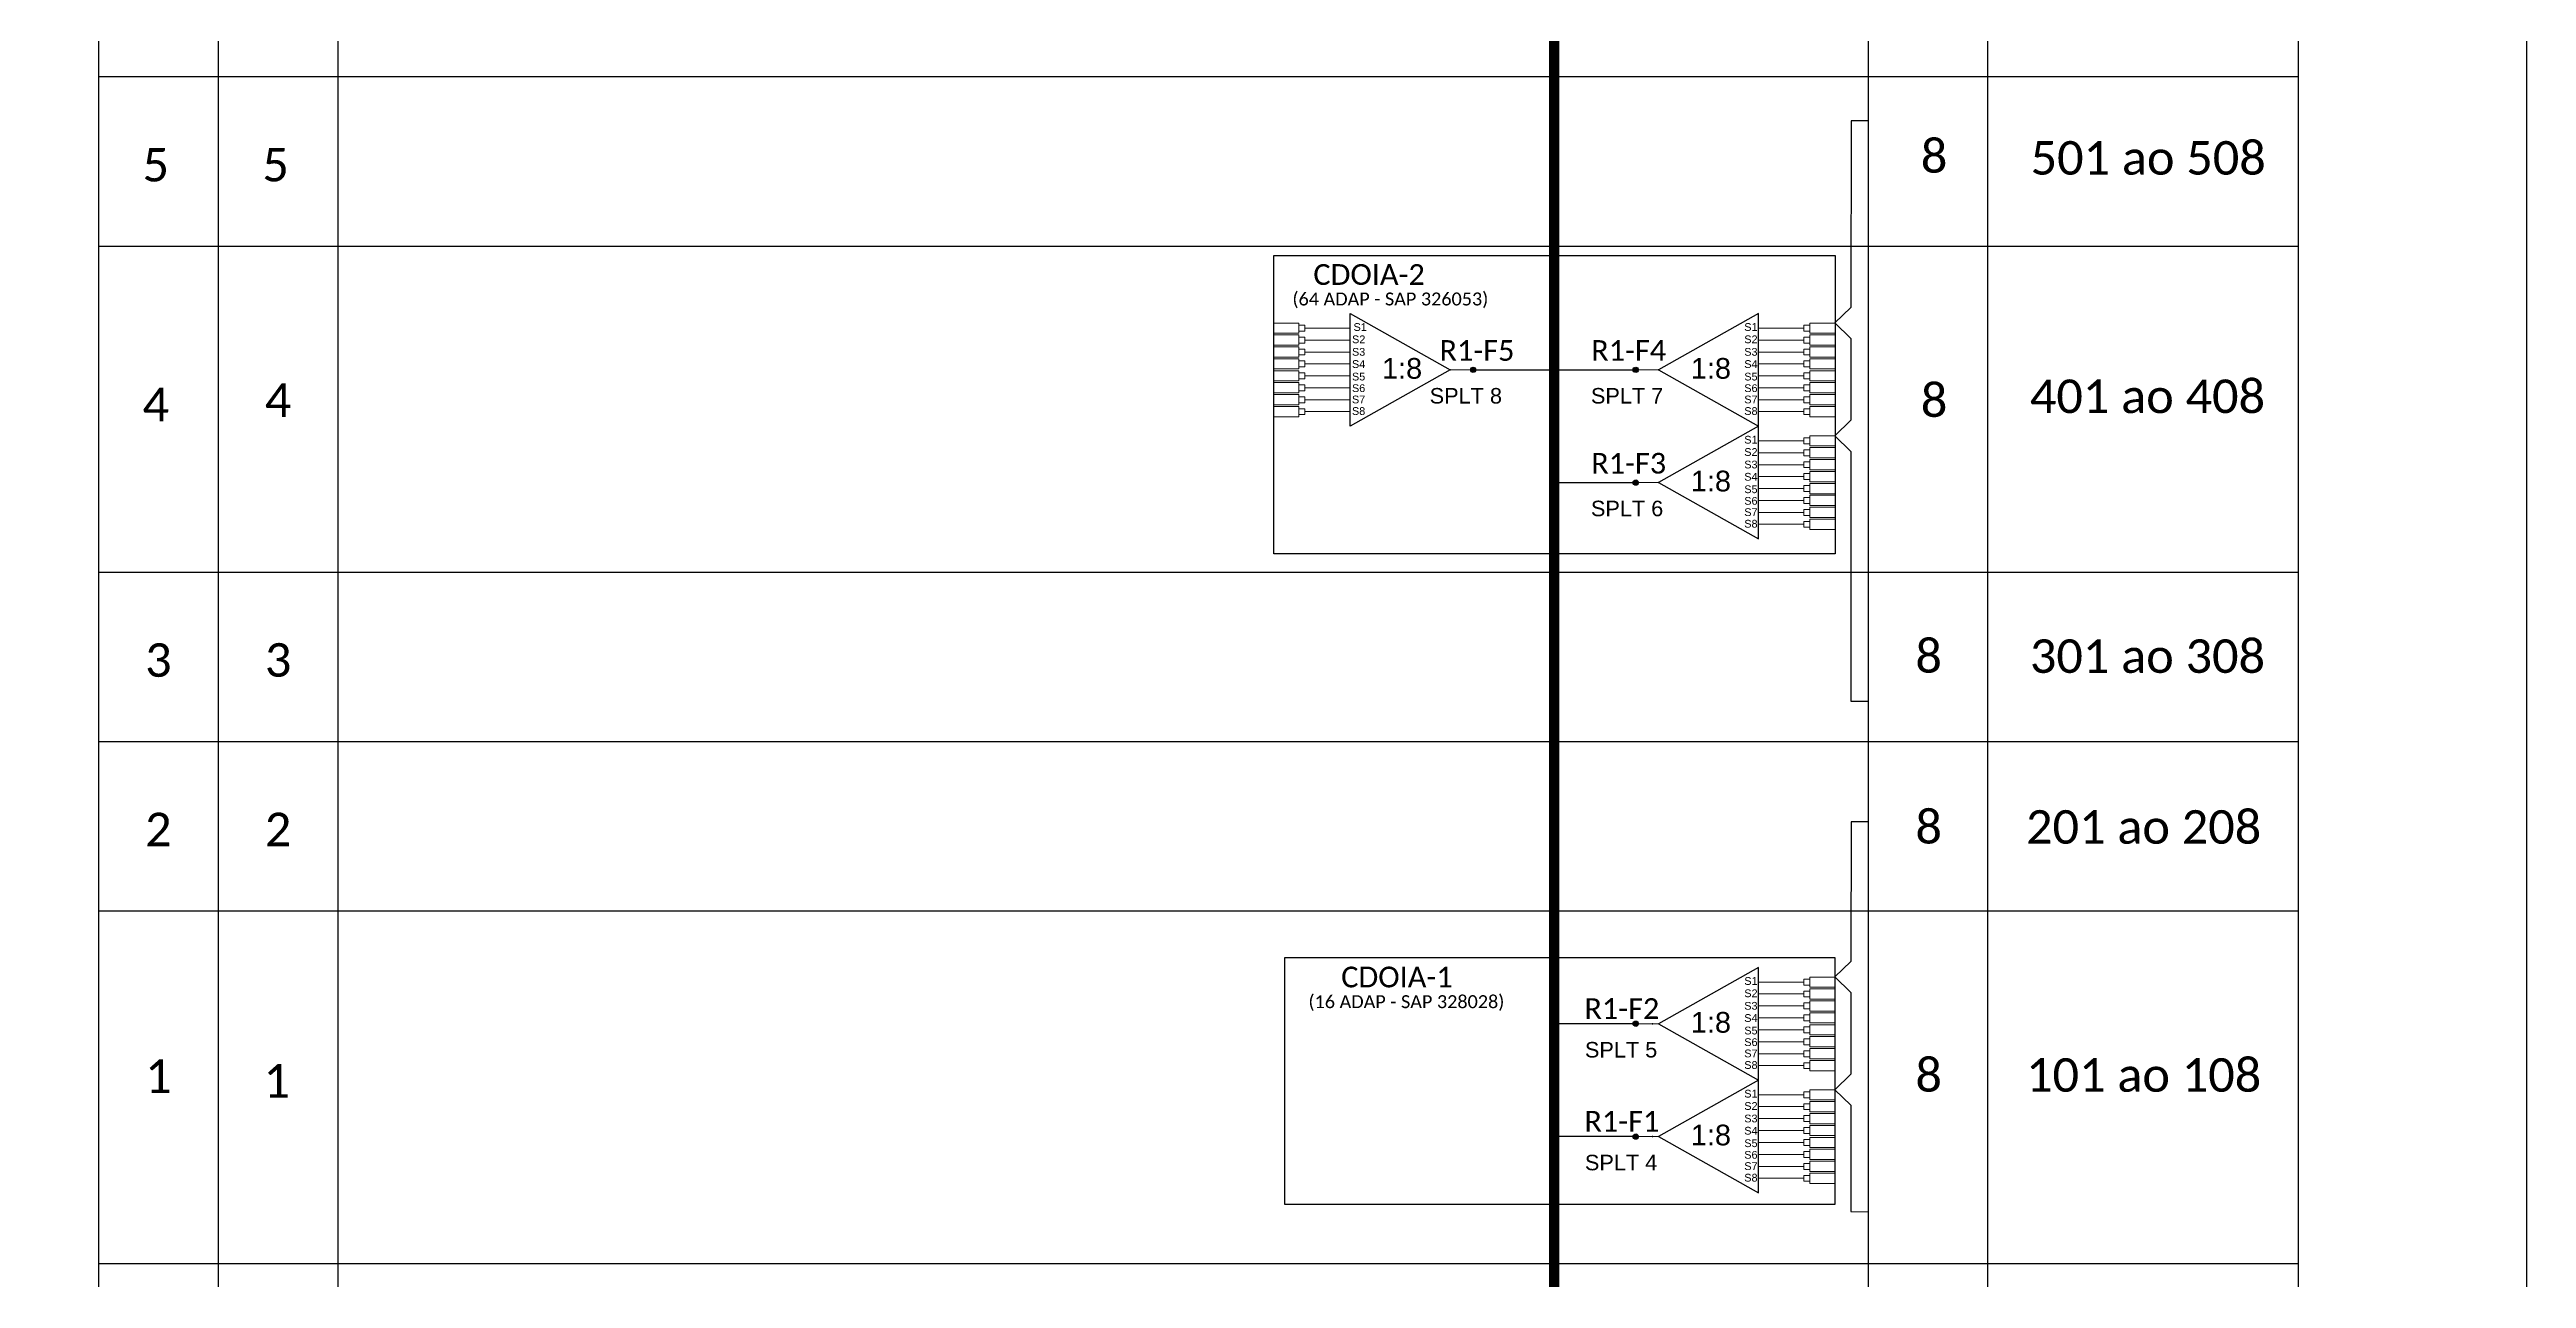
# Model space of a CAD drawing. Extents: x -4 to 1788, y 1 to 595.
# Drawn here: x 1549.1 to 1788.5, y 306.8 to 425.6 of the extents above; entities that cross this region are included whole.
import ezdxf
from ezdxf.enums import TextEntityAlignment as Align

# ---------------------------------------------------------------- set-up
doc = ezdxf.new("R2010")
doc.units = 0
doc.styles.add('ARIAL', font='arial.ttf')
doc.styles.add('WMF-Calibri0', font='calibri.ttf')

# ---------------------------------------------------------------- blocks, each defined once
blk = doc.blocks.new('SPLT_1-8_SC-APC')
at = {"color": 1}
blk.add_lwpolyline([(-7.37, -2.1), (-17.04, -7.55), (-7.37, -13), (-7.37, -2.1)], dxfattribs=at)
at = {"color": 3, "lineweight": 0}
for points in [[(-2.99, -3.51), (-7.37, -3.51)], [(-7.37, -4.66), (-2.99, -4.66)], [(-2.41, -3.02), (-2.41, -4)], [(-2.41, -3.02), (0, -3.02)], [(-2.41, -4), (0, -4)], [(-2.41, -4.17), (-2.41, -5.16)], [(-2.41, -4.17), (0, -4.17)], [(-7.37, -5.82), (-2.99, -5.82)], [(-7.37, -6.97), (-2.99, -6.97)], [(-2.41, -5.16), (0, -5.16)], [(-2.41, -5.32), (-2.41, -6.31)], [(-2.41, -5.32), (0, -5.32)], [(-2.41, -6.31), (0, -6.31)], [(-2.41, -6.48), (-2.41, -7.46)], [(-2.41, -6.48), (0, -6.48)], [(-7.37, -8.12), (-2.99, -8.12)], [(-7.37, -9.28), (-2.99, -9.28)], [(-2.41, -7.46), (0, -7.46)], [(-2.41, -7.63), (-2.41, -8.62)], [(-2.41, -7.63), (0, -7.63)], [(-2.41, -8.62), (0, -8.62)], [(-2.41, -8.78), (-2.41, -9.77)], [(-2.41, -8.78), (0, -8.78)], [(-7.37, -10.43), (-2.99, -10.43)], [(-7.37, -11.58), (-2.99, -11.58)], [(-2.41, -9.77), (0, -9.77)], [(-2.41, -9.94), (-2.41, -10.92)], [(-2.41, -9.94), (0, -9.94)], [(-2.41, -10.92), (0, -10.92)], [(-2.41, -11.09), (-2.41, -12.08)], [(-2.41, -11.09), (0, -11.09)], [(-2.41, -12.08), (0, -12.08)]]:
    blk.add_lwpolyline(points, dxfattribs=at)
for points in [[(-2.99, -3.22), (-2.41, -3.22), (-2.41, -3.8), (-2.99, -3.8)], [(-2.99, -4.38), (-2.41, -4.38), (-2.41, -4.95), (-2.99, -4.95)], [(-2.99, -5.53), (-2.41, -5.53), (-2.41, -6.1), (-2.99, -6.1)], [(-2.99, -6.68), (-2.41, -6.68), (-2.41, -7.26), (-2.99, -7.26)], [(-2.99, -7.84), (-2.41, -7.84), (-2.41, -8.41), (-2.99, -8.41)], [(-2.99, -8.99), (-2.41, -8.99), (-2.41, -9.56), (-2.99, -9.56)], [(-2.99, -10.14), (-2.41, -10.14), (-2.41, -10.72), (-2.99, -10.72)], [(-2.99, -11.3), (-2.41, -11.3), (-2.41, -11.87), (-2.99, -11.87)]]:
    blk.add_lwpolyline(points, close=True, dxfattribs=at)
at = {"color": 1, "lineweight": 0}
blk.add_lwpolyline([(-17.04, -7.55), (-19.26, -7.55)], dxfattribs=at)
at = {"color": 1, "style": 'ARIAL'}
for s, height, p in [('S1', 0.75, (-8.74, -3.78)), ('S2', 0.75, (-8.74, -4.97)), ('1:8', 2, (-13.91, -8.4)), ('S3', 0.75, (-8.74, -6.18)), ('S4', 0.75, (-8.74, -7.36)), ('S5', 0.75, (-8.74, -8.57)), ('S6', 0.75, (-8.74, -9.69)), ('S7', 0.75, (-8.74, -10.78)), ('S8', 0.75, (-8.74, -11.9))]:
    blk.add_text(s, height=height, dxfattribs=at).set_placement(p)
blk = doc.blocks.new('SPLITTER_')
blk.add_point((0, 0))
at = {"style": 'ARIAL', "flags": 4}
blk.add_attdef('SPLT', (0, -3.26), '', height=1.5, dxfattribs=at)
blk = doc.blocks.new('SPLT_1-8_SC-APC_ESQ')
at = {"color": 1}
blk.add_lwpolyline([(7.37, -2.1), (17.04, -7.55), (7.37, -13), (7.37, -2.1)], dxfattribs=at)
at = {"color": 3, "lineweight": 0}
for points in [[(2.41, -3.02), (0, -3.02)], [(2.41, -4), (0, -4)], [(2.41, -4.17), (0, -4.17)], [(2.41, -3.02), (2.41, -4)], [(2.41, -4.17), (2.41, -5.16)], [(2.99, -3.51), (7.37, -3.51)], [(7.37, -4.66), (2.99, -4.66)], [(2.41, -5.16), (0, -5.16)], [(2.41, -5.32), (0, -5.32)], [(2.41, -6.31), (0, -6.31)], [(2.41, -6.48), (0, -6.48)], [(2.41, -5.32), (2.41, -6.31)], [(2.41, -6.48), (2.41, -7.46)], [(7.37, -5.82), (2.99, -5.82)], [(7.37, -6.97), (2.99, -6.97)], [(2.41, -7.46), (0, -7.46)], [(2.41, -7.63), (0, -7.63)], [(2.41, -8.62), (0, -8.62)], [(2.41, -8.78), (0, -8.78)], [(2.41, -7.63), (2.41, -8.62)], [(2.41, -8.78), (2.41, -9.77)], [(7.37, -8.12), (2.99, -8.12)], [(7.37, -9.28), (2.99, -9.28)], [(2.41, -9.77), (0, -9.77)], [(2.41, -9.94), (0, -9.94)], [(2.41, -10.92), (0, -10.92)], [(2.41, -11.09), (0, -11.09)], [(2.41, -9.94), (2.41, -10.92)], [(2.41, -11.09), (2.41, -12.08)], [(7.37, -10.43), (2.99, -10.43)], [(7.37, -11.58), (2.99, -11.58)], [(2.41, -12.08), (0, -12.08)]]:
    blk.add_lwpolyline(points, dxfattribs=at)
for points in [[(2.99, -3.22), (2.41, -3.22), (2.41, -3.8), (2.99, -3.8)], [(2.99, -4.38), (2.41, -4.38), (2.41, -4.95), (2.99, -4.95)], [(2.99, -5.53), (2.41, -5.53), (2.41, -6.1), (2.99, -6.1)], [(2.99, -6.68), (2.41, -6.68), (2.41, -7.26), (2.99, -7.26)], [(2.99, -7.84), (2.41, -7.84), (2.41, -8.41), (2.99, -8.41)], [(2.99, -8.99), (2.41, -8.99), (2.41, -9.56), (2.99, -9.56)], [(2.99, -10.14), (2.41, -10.14), (2.41, -10.72), (2.99, -10.72)], [(2.99, -11.3), (2.41, -11.3), (2.41, -11.87), (2.99, -11.87)]]:
    blk.add_lwpolyline(points, close=True, dxfattribs=at)
at = {"color": 1, "lineweight": 0}
blk.add_lwpolyline([(17.04, -7.55), (19.26, -7.55)], dxfattribs=at)
at = {"color": 1, "style": 'ARIAL'}
for s, height, p in [('S2', 0.75, (7.56, -4.97)), ('S1', 0.75, (7.7, -3.78)), ('S3', 0.75, (7.55, -6.18)), ('S4', 0.75, (7.55, -7.36)), ('1:8', 2, (10.45, -8.4)), ('S5', 0.75, (7.55, -8.57)), ('S6', 0.75, (7.55, -9.69)), ('S7', 0.75, (7.55, -10.78)), ('S8', 0.75, (7.55, -11.9))]:
    blk.add_text(s, height=height, dxfattribs=at).set_placement(p)

msp = doc.modelspace()

# ---------------------------------------------------------------- hatches: boundary and pattern name
h = msp.add_hatch(color=3)
h.dxf.hatch_style = 1
edge = h.paths.add_edge_path()
edge.add_arc((1686.67, 394.61), 0.256, 0, 360)
h = msp.add_hatch(color=3)
h.dxf.hatch_style = 1
edge = h.paths.add_edge_path()
edge.add_arc((1702.38, 394.61), 0.256, 0, 360)
h = msp.add_hatch(color=3)
h.dxf.hatch_style = 1
edge = h.paths.add_edge_path()
edge.add_arc((1702.38, 383.71), 0.256, 0, 360)
h = msp.add_hatch(color=3)
h.dxf.hatch_style = 1
edge = h.paths.add_edge_path()
edge.add_arc((1702.38, 331.41), 0.256, 0, 360)
h = msp.add_hatch(color=3)
h.dxf.hatch_style = 1
edge = h.paths.add_edge_path()
edge.add_arc((1702.38, 320.51), 0.256, 0, 360)

# ---------------------------------------------------------------- linework, layer by layer
at = {"color": 7}
msp.add_lwpolyline([(947.45, 595.26), (1788.45, 595.26), (1788.45, 1.26), (947.45, 1.26)], close=True, dxfattribs=at)
for points in [[(1553.83, 541.54), (1553.83, 261.88), (1766.42, 261.88), (1766.42, 541.54)], [(1576.98, 261.88), (1576.98, 541.54)], [(1724.83, 541.54), (1724.83, 261.88)], [(1565.4, 537.43), (1565.4, 261.88)], [(1736.4, 261.88), (1736.4, 533.32)], [(1553.83, 422.94), (1766.42, 422.94)], [(1553.83, 406.57), (1766.42, 406.57)], [(1553.83, 375.07), (1766.42, 375.07)], [(1553.83, 358.69), (1766.42, 358.69)], [(1553.83, 342.32), (1766.42, 342.32)], [(1553.83, 308.23), (1766.42, 308.23)]]:
    msp.add_lwpolyline(points)
at = {"color": 5, "const_width": 1}
msp.add_lwpolyline([(1694.51, 294.69), (1694.51, 523.31)], dxfattribs=at)
at = {"color": 3}
for points in [[(1724.84, 418.68), (1723.19, 418.68), (1723.18, 400.64), (1721.61, 399.14), (1723.18, 397.63), (1723.18, 389.75), (1721.61, 388.24), (1723.18, 386.73), (1723.18, 362.58), (1724.83, 362.58)], [(1724.84, 350.91), (1723.19, 350.91), (1723.18, 337.44), (1721.61, 335.94), (1723.18, 334.43), (1723.18, 326.55), (1721.61, 325.04), (1723.18, 323.53), (1723.18, 313.26), (1724.83, 313.25)]]:
    msp.add_lwpolyline(points, dxfattribs=at)
at = {"color": 1}
for points in [[(1667.41, 405.66), (1721.64, 405.66), (1721.64, 376.84), (1667.41, 376.84)], [(1668.48, 337.83), (1721.61, 337.83), (1721.61, 313.94), (1668.48, 313.94)]]:
    msp.add_lwpolyline(points, close=True, dxfattribs=at)
at = {"color": 5}
for points in [[(1686.67, 394.61), (1702.35, 394.61)], [(1694.51, 383.71), (1702.35, 383.71)], [(1702.35, 331.41), (1694.51, 331.41)], [(1702.35, 320.51), (1694.51, 320.51)]]:
    msp.add_lwpolyline(points, dxfattribs=at)
at = {"color": 3}
for centre in [(1686.67, 394.61), (1702.38, 394.61), (1702.38, 383.71), (1702.38, 331.41), (1702.38, 320.51)]:
    msp.add_circle(centre, 0.256, dxfattribs=at)

# ---------------------------------------------------------------- block references
msp.add_blockref('SPLT_1-8_SC-APC_ESQ', (1667.41, 402.15))
for p in [(1721.61, 402.15), (1721.61, 391.26), (1721.61, 338.95), (1721.61, 328.06)]:
    msp.add_blockref('SPLT_1-8_SC-APC', p, dxfattribs=at)
ref = msp.add_blockref('SPLITTER_', (1684.44, 394.61))
ref.add_attrib('SPLT', 'SPLT 8', (1682.47, 391.35), dxfattribs={"height": 1.5, "style": 'ARIAL'})
ref = msp.add_blockref('SPLITTER_', (1704.58, 394.61), dxfattribs=dict(xscale=-1))
ref.add_attrib('SPLT', 'SPLT 7', (1698.05, 391.35), dxfattribs={"height": 1.5, "style": 'ARIAL'})
ref = msp.add_blockref('SPLITTER_', (1704.58, 383.72), dxfattribs=dict(xscale=-1))
ref.add_attrib('SPLT', 'SPLT 6', (1698.05, 380.46), dxfattribs={"height": 1.5, "style": 'ARIAL'})
ref = msp.add_blockref('SPLITTER_', (1704, 331.41), dxfattribs=dict(xscale=-1))
ref.add_attrib('SPLT', 'SPLT 5', (1697.47, 328.15), dxfattribs={"height": 1.5, "style": 'ARIAL'})
ref = msp.add_blockref('SPLITTER_', (1704, 320.51), dxfattribs=dict(xscale=-1))
ref.add_attrib('SPLT', 'SPLT 4', (1697.47, 317.25), dxfattribs={"height": 1.5, "style": 'ARIAL'})

# ---------------------------------------------------------------- texts
at = {"color": 7, "style": 'WMF-Calibri0'}
for s, p in [('501 ao 508', (1740.54, 413.47)), ('401 ao 408', (1740.47, 390.43)), ('301 ao 308', (1740.47, 365.32)), ('201 ao 208', (1740.1, 348.81)), ('101 ao 108', (1740.1, 324.84))]:
    msp.add_text(s, height=3.24, dxfattribs=at).set_placement(p)
at = {"color": 1, "style": 'WMF-Calibri0'}
for s, p in [('CDOIA-2', (1671.23, 402.82)), ('CDOIA-1', (1673.92, 334.93))]:
    msp.add_text(s, height=2, dxfattribs=at).set_placement(p)
for s, p in [('(64 ADAP - SAP 326053)', (1678.67, 400.83)), ('(16 ADAP - SAP 328028)', (1680.22, 332.92))]:
    msp.add_text(s, height=1.25, dxfattribs=at).set_placement(p, align=Align.CENTER)
at = {"color": 5, "style": 'WMF-Calibri0'}
for s, p in [('R1-F5', (1683.42, 395.48)), ('R1-F4', (1698.08, 395.48)), ('R1-F3', (1698.08, 384.58)), ('R1-F2', (1697.42, 331.88)), ('R1-F1', (1697.42, 320.99))]:
    msp.add_text(s, height=2, dxfattribs=at).set_placement(p)
at = {"color": 7, "style": 'WMF-Calibri0', "flags": 4}
for tag, p in [('8', (1731.21, 415.28)), ('5', (1559.37, 414.43)), ('5', (1570.95, 414.44)), ('4', (1559.37, 391.25)), ('4', (1571.19, 391.68)), ('8', (1731.21, 391.68)), ('8', (1730.69, 366.96)), ('3', (1559.62, 366.56)), ('3', (1571.19, 366.57)), ('8', (1730.69, 350.45)), ('2', (1559.62, 350.19)), ('2', (1571.19, 350.19)), ('1', (1559.62, 326.35)), ('8', (1730.69, 326.47)), ('1', (1571.06, 325.9))]:
    msp.add_attdef(tag, text='XX', height=3.24, dxfattribs=at).set_placement(p, align=Align.MIDDLE_CENTER)

doc.saveas('drawing.dxf')
